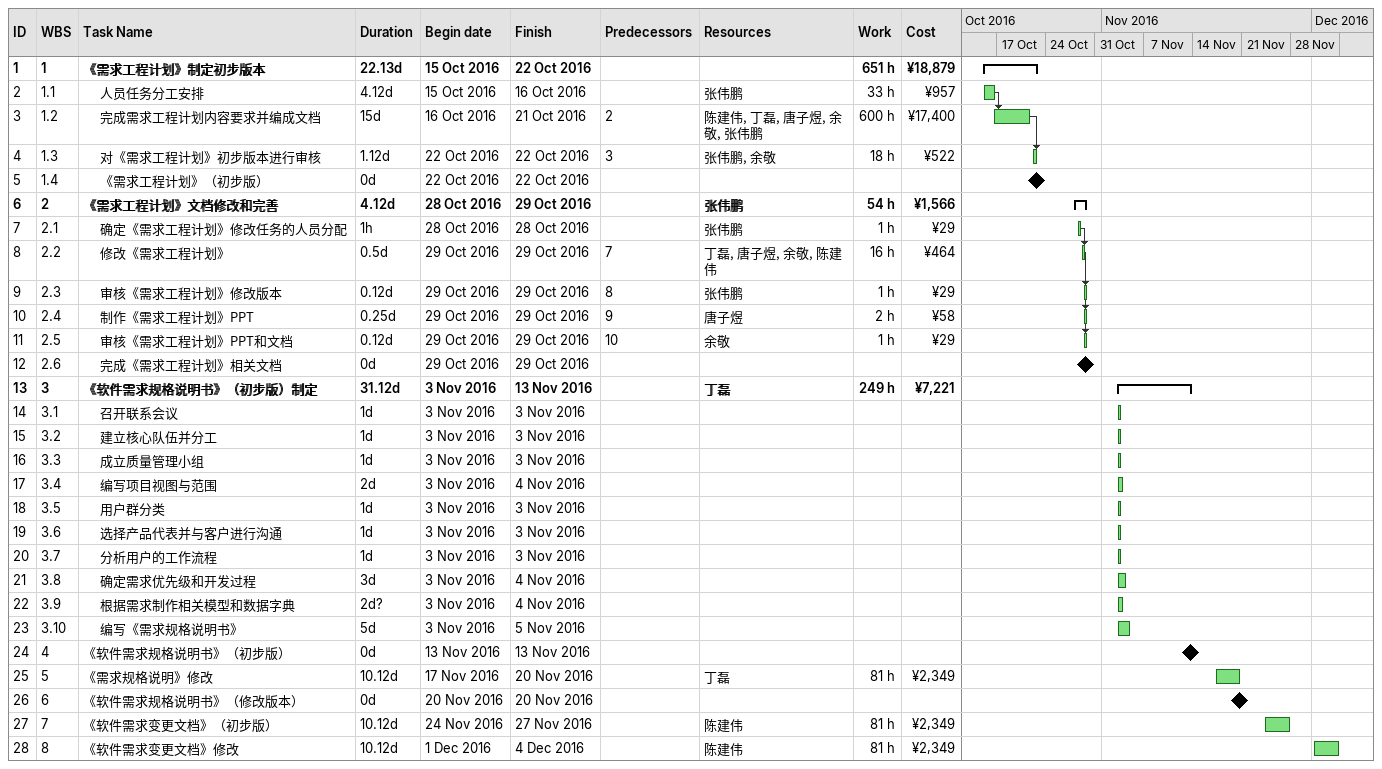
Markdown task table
| ID | WBS | Task | Duration | Start | Finish | Predecessors | Resources | Work (h) | Cost (¥) |
|---|---|---|---|---|---|---|---|---|---|
| 1 | 1 | **《需求工程计划》制定初步版本** | 22.13d | 2016-10-15 | 2016-10-22 |  |  | 651 | 18879 |
| 2 | 1.1 | 人员任务分工安排 | 4.12d | 2016-10-15 | 2016-10-16 |  | 张伟鹏 | 33 | 957 |
| 3 | 1.2 | 完成需求工程计划内容要求并编成文档 | 15d | 2016-10-16 | 2016-10-21 | 2 | 陈建伟, 丁磊, 唐子煜, 余敬, 张伟鹏 | 600 | 17400 |
| 4 | 1.3 | 对《需求工程计划》初步版本进行审核 | 1.12d | 2016-10-22 | 2016-10-22 | 3 | 张伟鹏, 余敬 | 18 | 522 |
| 5 | 1.4 | 《需求工程计划》（初步版） | 0d | 2016-10-22 | 2016-10-22 |  |  |  |  |
| 6 | 2 | **《需求工程计划》文档修改和完善** | 4.12d | 2016-10-28 | 2016-10-29 |  | 张伟鹏 | 54 | 1566 |
| 7 | 2.1 | 确定《需求工程计划》修改任务的人员分配 | 1h | 2016-10-28 | 2016-10-28 |  | 张伟鹏 | 1 | 29 |
| 8 | 2.2 | 修改《需求工程计划》 | 0.5d | 2016-10-29 | 2016-10-29 | 7 | 丁磊, 唐子煜, 余敬, 陈建伟 | 16 | 464 |
| 9 | 2.3 | 审核《需求工程计划》修改版本 | 0.12d | 2016-10-29 | 2016-10-29 | 8 | 张伟鹏 | 1 | 29 |
| 10 | 2.4 | 制作《需求工程计划》PPT | 0.25d | 2016-10-29 | 2016-10-29 | 9 | 唐子煜 | 2 | 58 |
| 11 | 2.5 | 审核《需求工程计划》PPT和文档 | 0.12d | 2016-10-29 | 2016-10-29 | 10 | 余敬 | 1 | 29 |
| 12 | 2.6 | 完成《需求工程计划》相关文档 | 0d | 2016-10-29 | 2016-10-29 |  |  |  |  |
| 13 | 3 | **《软件需求规格说明书》（初步版）制定** | 31.12d | 2016-11-03 | 2016-11-13 |  | 丁磊 | 249 | 7221 |
| 14 | 3.1 | 召开联系会议 | 1d | 2016-11-03 | 2016-11-03 |  |  |  |  |
| 15 | 3.2 | 建立核心队伍并分工 | 1d | 2016-11-03 | 2016-11-03 |  |  |  |  |
| 16 | 3.3 | 成立质量管理小组 | 1d | 2016-11-03 | 2016-11-03 |  |  |  |  |
| 17 | 3.4 | 编写项目视图与范围 | 2d | 2016-11-03 | 2016-11-04 |  |  |  |  |
| 18 | 3.5 | 用户群分类 | 1d | 2016-11-03 | 2016-11-03 |  |  |  |  |
| 19 | 3.6 | 选择产品代表并与客户进行沟通 | 1d | 2016-11-03 | 2016-11-03 |  |  |  |  |
| 20 | 3.7 | 分析用户的工作流程 | 1d | 2016-11-03 | 2016-11-03 |  |  |  |  |
| 21 | 3.8 | 确定需求优先级和开发过程 | 3d | 2016-11-03 | 2016-11-04 |  |  |  |  |
| 22 | 3.9 | 根据需求制作相关模型和数据字典 | 2d? | 2016-11-03 | 2016-11-04 |  |  |  |  |
| 23 | 3.10 | 编写《需求规格说明书》 | 5d | 2016-11-03 | 2016-11-05 |  |  |  |  |
| 24 | 4 | 《软件需求规格说明书》（初步版） | 0d | 2016-11-13 | 2016-11-13 |  |  |  |  |
| 25 | 5 | 《需求规格说明》修改 | 10.12d | 2016-11-17 | 2016-11-20 |  | 丁磊 | 81 | 2349 |
| 26 | 6 | 《软件需求规格说明书》（修改版本） | 0d | 2016-11-20 | 2016-11-20 |  |  |  |  |
| 27 | 7 | 《软件需求变更文档》（初步版） | 10.12d | 2016-11-24 | 2016-11-27 |  | 陈建伟 | 81 | 2349 |
| 28 | 8 | 《软件需求变更文档》修改 | 10.12d | 2016-12-01 | 2016-12-04 |  | 陈建伟 | 81 | 2349 |
